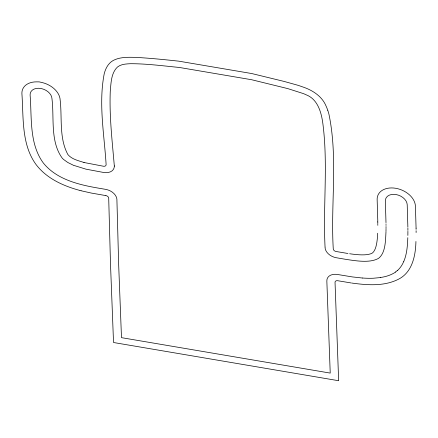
<?xml version="1.0" encoding="UTF-8"?>
<svg xmlns="http://www.w3.org/2000/svg" width="438" height="438" viewBox="0 0 438 438"><rect width="100%" height="100%" fill="white"/><g stroke="black" fill="none" stroke-linecap="round" stroke-linejoin="round"><path stroke-width="0.66" d="M386.026 227.65L386.026 226.545M407.898 231.324L407.86 235.414M386.02 228.477L386.02 228.203M386.015 229.03L386.009 229.583M386.004 230.131L385.982 231.499M385.971 232.041C385.489 241.07 385.456 251.938 379.423 257.637A16.934 11.881 22.1 0 1 379.209 257.818L378.624 258.256A15.921 11.169 22.1 0 1 378.093 258.601C369.409 263.216 355.815 260.884 344.553 259.137L336.313 257.736A11.355 7.966 22.1 0 1 325.226 248.735L325.062 247.196M407.805 237.686C407.504 245.827 406.924 254.182 403.666 261.76M377.676 233.246C377.375 239.931 376.576 249.95 372.256 253.12C367.258 255.885 356.828 254.806 349.634 253.744M415.93 241.48C415.618 255.507 412.361 272.173 398.613 279.154C384.252 286.54 367.367 285.165 351.895 283.068M397.299 270.58L395.552 271.96M380.496 277.566L373.192 278.25A81.183 56.962 22.1 0 1 362.522 278.021M362.527 278.037L352.344 276.92L337.463 274.478A11.355 7.966 22.1 0 0 326.841 281.032L330.225 373.094L121.49 337.66L118.682 265.045L116.897 199.323A10.545 7.397 22.1 0 0 116.875 199.087L116.826 198.737A11.361 7.972 22.1 0 0 105.668 189.364L98.222 188.099C78.424 184.683 56.475 179.361 43.296 162.952C29.045 143.533 31.93 117.57 30.102 94.931A11.355 7.966 22.1 0 1 38.484 88.257L41.605 88.635A11.355 7.966 22.1 0 1 51.963 98.643C54.361 117.899 50.02 141.217 62.141 158.014A16.934 11.881 22.1 0 0 62.371 158.271L63.039 158.956A15.921 11.169 22.1 0 0 63.559 159.443L67.781 162.487L73.206 165.164M351.254 282.975L337.693 280.72A2.836 1.993 22.1 0 0 335.037 282.362L338.645 380.726L113.53 342.511L110.486 263.676L108.706 198.129A2.836 1.993 22.1 0 0 105.897 195.611M347.964 253.493L336.083 251.494A2.836 1.993 22.1 0 1 333.274 248.959C330.531 204.086 338.174 158.425 328.911 114.083A85.525 60.011 22.1 0 0 327.783 110.365M105.821 195.594L91.296 193.054L81.271 190.804M84.808 162.662L103.467 166.243A2.836 1.993 22.1 0 0 106.116 164.535C104.277 134.417 98.375 103.582 104.255 73.589C105.613 68.377 108.356 63.099 113.256 60.449C120.291 56.803 128.515 57.219 136.223 57.394C150.475 58.227 164.688 59.628 178.879 61.178L251.713 73.54L284.12 81.43L297.451 85.147A89.122 62.535 22.1 0 1 302.423 86.823C312.223 90.036 321.886 96.048 326.009 105.925A61.265 42.99 22.1 0 1 327.772 110.365M84.698 162.635L83.559 162.334M81.096 190.76L80.061 190.486M79.886 190.442C63.318 186.002 46.521 178.458 35.949 164.403C21.205 144.064 23.619 117.187 21.9 93.535A19.869 13.939 22.1 0 1 36.573 81.862L39.267 81.89L42.032 82.525A19.869 13.939 22.1 0 1 60.159 100.034C62.251 117.91 58.9 138.167 67.934 154.614C71.772 159.164 78.019 160.582 83.45 162.306M73.535 165.301L85.875 169.139L103.697 172.484A11.35 7.961 22.1 0 0 114.323 166.183M114.302 165.706L114.209 164.677C112.128 140.253 109.27 115.758 110.272 91.203C111.066 82.974 111.049 73.151 117.477 67.019C121.102 64.112 126.002 63.937 130.436 63.707C146.818 63.68 163.111 65.886 179.394 67.468L251.658 79.738L287.777 88.607L303.375 93.59A46.707 32.773 22.1 0 1 304.306 93.973L305.045 94.29A35.724 25.07 22.1 0 1 306.272 94.849C317.714 99.256 321.328 112.325 322.828 123.302C328.188 164.316 322.948 205.75 325.051 246.933M114.313 165.882L114.323 166.183M416.056 227.41L415.41 206.101A19.869 13.939 22.1 0 0 395.744 188.285A19.869 13.939 22.1 0 0 377.145 199.608L377.791 221.026M416.067 228.143L416.062 227.776M385.993 222.641L385.347 200.998A11.355 7.966 22.1 0 1 395.974 194.532A11.355 7.966 22.1 0 1 407.209 204.71L407.871 227.223M416.073 228.751L416.067 228.384M377.797 221.716L377.797 221.371M416.084 229.364L416.078 228.997M377.808 222.29L377.802 221.946M407.882 228.154L407.898 230.421M386.015 224.508L386.009 223.884M377.813 222.865L377.808 222.52M416.095 231.078L416.095 230.711M386.02 225.127L386.02 225.433M377.819 223.895L377.819 223.55M416.1 231.631L416.095 231.302M377.819 224.409L377.819 224.103M416.1 232.627L416.1 232.293M377.824 225.329L377.824 225.023M403.601 261.732A48.837 34.268 22.1 0 1 397.381 270.64M395.662 272.053A44.703 31.366 22.1 0 1 380.458 277.495"/></g></svg>
